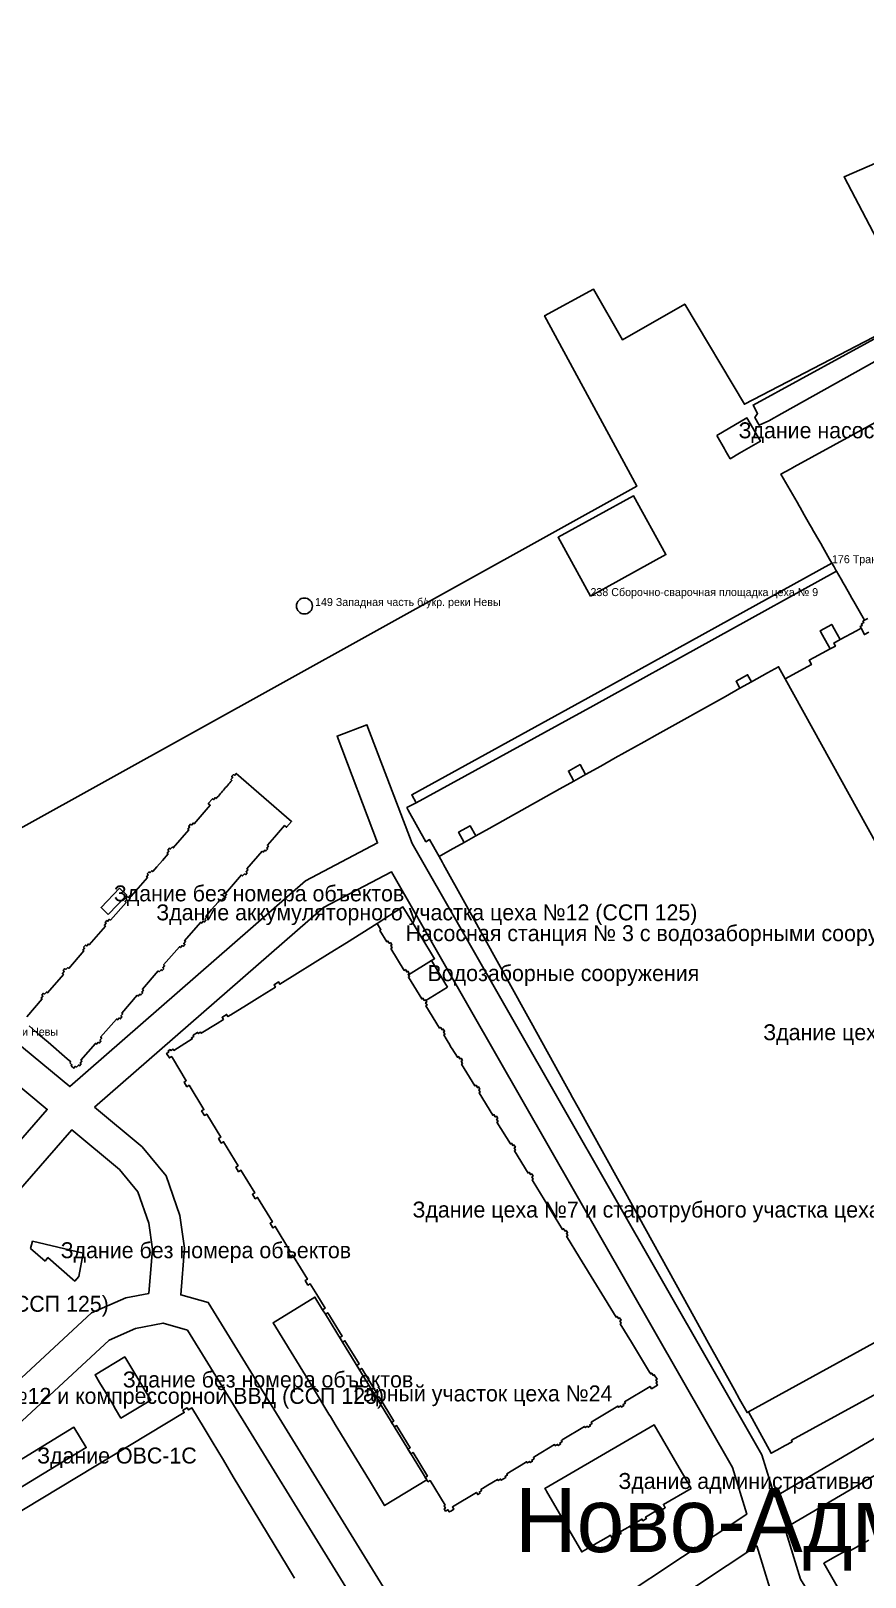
# Model space of a CAD drawing. Extents: x -1571 to 863, y -881 to 2148.
# Drawn here: x -115.9 to 40.6, y 1347.2 to 1637.6 of the extents above; entities that cross this region are included whole.
import ezdxf

# ---------------------------------------------------------------- set-up
doc = ezdxf.new("R2010")
doc.units = 0
for name, color, linetype in [('BUILDINGS_SHIPYARD', 6, 'CONTINUOUS'), ('LABELS', 7, 'CONTINUOUS'), ('LAND_EDGE', 8, 'CONTINUOUS'), ('ROADS_INTERNAL', 250, 'CONTINUOUS'), ('WATER', 5, 'CONTINUOUS'), ('ZONE_SHIPYARD', 1, 'CONTINUOUS')]:
    doc.layers.add(name, color=color, linetype=linetype)

msp = doc.modelspace()

# ---------------------------------------------------------------- linework, layer by layer
at = {"layer": 'BUILDINGS_SHIPYARD'}
for points in [[(51.93, 1569.22), (27.35, 1555.74), (27.04, 1555.57), (26.57, 1555.31), (24.86, 1554.37), (27.88, 1549.08), (28.28, 1548.39), (28.46, 1548.07), (28.84, 1547.41), (29.22, 1546.75), (30.23, 1544.99), (30.61, 1544.33), (30.98, 1543.67), (31.94, 1541.99), (32.32, 1541.33), (32.7, 1540.67), (33.99, 1538.42), (34.43, 1537.64), (34.82, 1536.97), (35.19, 1536.31), (35.29, 1536.14), (36.15, 1534.64), (36.53, 1533.98), (36.91, 1533.31), (37.8, 1531.76), (38.18, 1531.1), (38.55, 1530.44), (40.57, 1526.92), (41.16, 1527.24)], [(41.36, 1524.67), (40.53, 1524.22), (39.89, 1525.41), (39.01, 1524.94), (35.97, 1523.29), (34.78, 1522.64), (35.09, 1522.07), (34.09, 1521.53), (31.08, 1519.9), (30.15, 1519.4), (30.58, 1518.59), (25.67, 1515.93), (56.48, 1460.12)], [(40.69, 1526.98), (40.57, 1526.92), (40.25, 1526.75), (40.4, 1526.48), (39.96, 1526.24), (40.11, 1525.96), (39.71, 1525.74), (39.89, 1525.41), (40.53, 1524.22), (41.36, 1524.67)], [(56.48, 1460.12), (25.67, 1515.93), (24.42, 1518.2), (22.33, 1517.03), (19.34, 1515.36), (17.16, 1514.14), (14.43, 1512.61), (1.64, 1505.47), (-0.8, 1504.1), (-6.24, 1501.06), (-8.98, 1499.53), (-11.81, 1497.95), (-13.99, 1496.73), (-16.64, 1495.25), (-29.92, 1487.83), (-32.42, 1486.43), (-34.6, 1485.21), (-37.26, 1483.73), (-39.33, 1482.57), (-38.69, 1481.42), (-38.48, 1481.03), (-34.51, 1473.87), (-33.57, 1472.18), (-22.99, 1453.06), (-22.05, 1451.37), (-15.73, 1439.95), (-14.77, 1438.23), (-14.25, 1437.28), (-13.23, 1435.45), (-5.82, 1422.06), (-4.64, 1419.93), (7.81, 1397.45), (10.97, 1391.74), (16.15, 1382.38), (17.1, 1380.67), (18.51, 1378.14), (18.74, 1378.26), (56.26, 1398.86)], [(-116.24, 1450.73), (-114.42, 1449.15), (-112.72, 1447.68), (-109.15, 1444.58), (-108.45, 1443.97), (-108.61, 1443.78), (-108.23, 1443.45), (-108.4, 1443.27), (-108.29, 1443.17), (-107.87, 1442.81), (-107.54, 1443.18), (-107.35, 1443.02), (-107.02, 1443.4), (-106.84, 1443.23), (-106.51, 1443.61), (-106.7, 1443.77), (-106.37, 1444.15), (-106.56, 1444.32), (-103.82, 1447.47), (-103.63, 1447.31), (-103.3, 1447.69), (-103.11, 1447.52), (-102.79, 1447.9), (-102.98, 1448.06), (-102.65, 1448.44), (-102.84, 1448.6), (-99.87, 1452.02), (-99.68, 1451.86), (-99.35, 1452.24), (-99.16, 1452.07), (-98.84, 1452.45), (-99.03, 1452.62), (-98.7, 1452.99), (-98.89, 1453.16), (-95.98, 1456.51), (-95.79, 1456.35), (-95.46, 1456.72), (-95.27, 1456.56), (-94.95, 1456.94), (-95.13, 1457.1), (-94.81, 1457.48), (-94.99, 1457.64), (-92.02, 1461.07), (-91.84, 1460.9), (-91.51, 1461.28), (-91.32, 1461.12), (-90.99, 1461.49), (-91.18, 1461.66), (-90.85, 1462.03), (-91.04, 1462.2), (-88.07, 1465.62), (-87.88, 1465.45), (-87.56, 1465.83), (-87.37, 1465.67), (-87.04, 1466.04), (-87.23, 1466.21), (-86.9, 1466.59), (-87.09, 1466.75), (-84.11, 1470.19), (-83.92, 1470.03), (-83.59, 1470.4), (-83.4, 1470.24), (-83.07, 1470.62), (-83.26, 1470.78), (-82.93, 1471.16), (-83.12, 1471.32), (-82.02, 1472.59), (-80.8, 1474.01), (-80.38, 1474.48), (-80.19, 1474.32), (-79.87, 1474.69), (-79.68, 1474.53), (-79.35, 1474.91), (-79.54, 1475.07), (-79.21, 1475.45), (-79.4, 1475.61), (-76.39, 1479.09), (-76.2, 1478.92), (-75.87, 1479.3), (-75.68, 1479.14), (-75.35, 1479.51), (-75.54, 1479.68), (-75.21, 1480.06), (-75.4, 1480.22), (-72.52, 1483.55), (-72.33, 1483.38), (-72, 1483.76), (-71.81, 1483.6), (-71.48, 1483.97), (-71.67, 1484.14), (-71.35, 1484.51), (-71.53, 1484.68), (-71.11, 1485.17), (-70.19, 1486.22), (-68.32, 1488.38), (-67.94, 1488.05), (-67.01, 1489.13), (-77.4, 1498.15), (-77.73, 1497.78), (-77.92, 1497.94), (-78.25, 1497.56), (-78.06, 1497.4), (-78.39, 1497.02), (-78.2, 1496.86), (-78.39, 1496.63), (-78.59, 1496.4), (-78.79, 1496.18), (-78.98, 1495.95), (-79.18, 1495.72), (-79.38, 1495.5), (-79.57, 1495.27), (-79.77, 1495.04), (-79.97, 1494.82), (-80.16, 1494.59), (-80.36, 1494.37), (-80.56, 1494.14), (-80.75, 1493.91), (-80.95, 1493.69), (-81.16, 1493.45), (-81.34, 1493.61), (-81.67, 1493.23), (-81.86, 1493.4), (-82.64, 1492.51), (-82.26, 1492.18), (-85.29, 1488.68), (-85.48, 1488.84), (-85.81, 1488.47), (-86, 1488.63), (-86.32, 1488.25), (-86.14, 1488.09), (-86.46, 1487.71), (-86.27, 1487.55), (-89.2, 1484.18), (-89.38, 1484.35), (-89.71, 1483.97), (-89.9, 1484.13), (-90.23, 1483.76), (-90.04, 1483.59), (-90.37, 1483.21), (-90.18, 1483.05), (-91.26, 1481.81), (-92.28, 1480.62), (-93.06, 1479.73), (-93.25, 1479.89), (-93.58, 1479.52), (-93.76, 1479.68), (-94.09, 1479.3), (-93.9, 1479.14), (-94.23, 1478.76), (-94.04, 1478.6), (-97.09, 1475.08), (-97.28, 1475.24), (-97.61, 1474.87), (-97.8, 1475.03), (-98.13, 1474.65), (-97.94, 1474.49), (-98.27, 1474.11), (-98.08, 1473.95), (-100.97, 1470.62), (-101.16, 1470.78), (-101.48, 1470.4), (-101.67, 1470.57), (-102, 1470.19), (-101.81, 1470.03), (-102.14, 1469.65), (-101.95, 1469.48), (-105.01, 1465.96), (-105.2, 1466.12), (-105.52, 1465.75), (-105.71, 1465.91), (-106.04, 1465.53), (-105.85, 1465.37), (-106.18, 1464.99), (-105.99, 1464.83), (-108.84, 1461.55), (-109.02, 1461.71), (-109.35, 1461.34), (-109.54, 1461.5), (-109.87, 1461.12), (-109.68, 1460.96), (-110.01, 1460.58), (-109.82, 1460.42), (-112.84, 1456.93), (-113.03, 1457.1), (-113.36, 1456.72), (-113.55, 1456.88), (-113.88, 1456.5), (-113.69, 1456.34), (-114.01, 1455.96), (-113.83, 1455.8), (-116.72, 1452.47)], [(-66.46, 1347.04), (-67.76, 1349.21), (-77.94, 1366.09), (-79.81, 1369.19), (-81.93, 1372.71), (-83.43, 1375.2), (-85.72, 1379), (-86.35, 1378.62), (-86.61, 1379.04), (-87.4, 1378.57), (-87.14, 1378.14), (-157.18, 1335.91)], [(41.37, 1354.15), (37.01, 1351.7), (36.81, 1352.05), (36.59, 1351.92), (36.37, 1351.8), (35.66, 1351.4), (34.53, 1350.77), (32.88, 1349.84), (37.63, 1341.63)]]:
    msp.add_lwpolyline(points, dxfattribs=at)
for points in [[(12.8, 1561.64), (14.27, 1559.11), (14.48, 1558.75), (14.91, 1557.99), (15.33, 1557.27), (17.09, 1558.28), (21.01, 1560.55), (18.48, 1564.92)], [(-101.44, 1471.68), (-97.95, 1475.3), (-99.284, 1476.586), (-102.774, 1472.966)], [(-45.06, 1460.36), (-40.75, 1463), (-40.16, 1463.36), (-42.75, 1467.6), (-43.64, 1469.06), (-44.52, 1470.5), (-46.11, 1473.1), (-50.92, 1469.97), (-50.22, 1468.81), (-50.43, 1468.69), (-49.13, 1466.54), (-48.91, 1466.67), (-48.65, 1466.25), (-48.44, 1466.38), (-48.18, 1465.95), (-48.39, 1465.82), (-48.13, 1465.39), (-48.35, 1465.26), (-45.85, 1461.18), (-45.64, 1461.31), (-45.38, 1460.88), (-45.17, 1461.01), (-44.9, 1460.59), (-45.12, 1460.46)], [(-41.42, 1365.1), (-40.99, 1365.36), (-38.18, 1360.75), (-38.39, 1360.62), (-38.13, 1360.19), (-38.34, 1360.06), (-38.08, 1359.64), (-37.67, 1359.89), (-37.41, 1359.46), (-37.01, 1359.7), (-36.56, 1359.98), (-36.82, 1360.41), (-32.32, 1363.15), (-32.06, 1362.72), (-31.63, 1362.98), (-31.77, 1363.2), (-31.34, 1363.46), (-31.47, 1363.67), (-31.14, 1363.87), (-30.14, 1364.48), (-28.33, 1365.58), (-28.2, 1365.37), (-27.77, 1365.63), (-27.64, 1365.42), (-26.79, 1365.94), (-26.92, 1366.15), (-26.49, 1366.41), (-26.62, 1366.62), (-25.45, 1367.34), (-23.93, 1368.26), (-22.89, 1368.9), (-22.76, 1368.69), (-22.43, 1368.88), (-22.33, 1368.95), (-22.2, 1368.73), (-21.78, 1368.99), (-21.91, 1369.21), (-21.48, 1369.47), (-21.61, 1369.68), (-21.32, 1369.86), (-17.63, 1372.11), (-17.5, 1371.89), (-17.32, 1372), (-17.07, 1372.15), (-16.94, 1371.94), (-16.51, 1372.2), (-16.64, 1372.41), (-16.22, 1372.67), (-16.35, 1372.89), (-16.18, 1372.99), (-12.02, 1375.53), (-11.89, 1375.31), (-11.46, 1375.57), (-11.33, 1375.36), (-10.9, 1375.62), (-11.03, 1375.83), (-10.61, 1376.09), (-10.74, 1376.31), (-5.76, 1379.34), (-5.63, 1379.13), (-5.21, 1379.39), (-5.08, 1379.17), (-4.65, 1379.43), (-4.78, 1379.65), (-4.35, 1379.91), (-4.48, 1380.12), (0.3, 1383.04), (0.56, 1382.61), (1.69, 1383.3), (1.43, 1383.72), (1.64, 1383.85), (1.4, 1384.25), (1.62, 1384.38), (1.09, 1385.23), (0.88, 1385.1), (0.62, 1385.53), (0.41, 1385.4), (0.21, 1385.72), (-3.22, 1391.34), (-5.32, 1394.79), (-5.11, 1394.92), (-5.37, 1395.34), (-5.16, 1395.48), (-5.42, 1395.9), (-5.63, 1395.77), (-5.89, 1396.2), (-6.1, 1396.07), (-12.94, 1407.27), (-15.37, 1411.24), (-15.15, 1411.37), (-15.41, 1411.79), (-15.2, 1411.92), (-15.46, 1412.35), (-15.67, 1412.22), (-15.94, 1412.65), (-16.15, 1412.53), (-21.63, 1421.5), (-21.84, 1421.84), (-21.63, 1421.97), (-21.89, 1422.4), (-21.67, 1422.53), (-21.93, 1422.96), (-22.15, 1422.83), (-22.41, 1423.25), (-22.62, 1423.12), (-25.16, 1427.29), (-24.95, 1427.42), (-25.21, 1427.84), (-25, 1427.97), (-25.26, 1428.4), (-25.47, 1428.27), (-25.73, 1428.7), (-25.94, 1428.57), (-28.45, 1432.68), (-28.24, 1432.8), (-28.51, 1433.23), (-28.29, 1433.36), (-28.55, 1433.79), (-28.76, 1433.66), (-29.02, 1434.08), (-29.23, 1433.96), (-31.81, 1438.18), (-31.6, 1438.31), (-31.86, 1438.73), (-31.64, 1438.87), (-31.9, 1439.29), (-32.12, 1439.16), (-32.38, 1439.59), (-32.59, 1439.46), (-35.1, 1443.57), (-34.89, 1443.7), (-35.15, 1444.13), (-34.94, 1444.26), (-35.2, 1444.68), (-35.41, 1444.55), (-35.67, 1444.98), (-35.88, 1444.85), (-36.84, 1446.42), (-37.03, 1446.72), (-37.51, 1447.52), (-37.64, 1447.72), (-37.99, 1448.3), (-38.45, 1449.05), (-38.23, 1449.18), (-38.49, 1449.61), (-38.28, 1449.74), (-38.54, 1450.16), (-38.75, 1450.03), (-39.01, 1450.46), (-39.23, 1450.33), (-41.8, 1454.54), (-41.58, 1454.67), (-41.84, 1455.09), (-41.63, 1455.22), (-41.82, 1455.54), (-41.89, 1455.65), (-42.1, 1455.52), (-42.36, 1455.95), (-42.58, 1455.82), (-45.07, 1459.9), (-44.86, 1460.03), (-45.06, 1460.36), (-45.12, 1460.46), (-44.9, 1460.59), (-45.17, 1461.01), (-45.38, 1460.88), (-45.64, 1461.31), (-45.85, 1461.18), (-48.35, 1465.26), (-48.13, 1465.39), (-48.39, 1465.82), (-48.18, 1465.95), (-48.44, 1466.38), (-48.65, 1466.25), (-48.91, 1466.67), (-49.13, 1466.54), (-50.43, 1468.69), (-50.22, 1468.81), (-50.92, 1469.97), (-56.71, 1466.36), (-59.74, 1464.47), (-69.18, 1458.57), (-69.45, 1459), (-70.29, 1458.47), (-70.03, 1458.04), (-71.66, 1457.02), (-73.49, 1455.88), (-75.45, 1454.66), (-78.4, 1452.82), (-78.94, 1452.48), (-79.21, 1452.9), (-79.49, 1452.72), (-80.05, 1452.37), (-79.79, 1451.95), (-80.98, 1451.21), (-83.96, 1449.35), (-84.09, 1449.56), (-84.51, 1449.3), (-84.65, 1449.51), (-85.49, 1448.98), (-85.36, 1448.77), (-85.79, 1448.5), (-85.65, 1448.29), (-89.08, 1446.15), (-89.21, 1446.36), (-89.64, 1446.1), (-89.77, 1446.31), (-90.19, 1446.04), (-90.06, 1445.83), (-90.47, 1445.57), (-89.94, 1444.73), (-89.53, 1444.98), (-89.37, 1444.73), (-86.76, 1440.44), (-87.18, 1440.18), (-86.66, 1439.33), (-86.24, 1439.59), (-83.46, 1435.03), (-83.89, 1434.77), (-83.37, 1433.92), (-82.94, 1434.18), (-80.3, 1429.84), (-80.72, 1429.58), (-80.2, 1428.73), (-79.78, 1428.99), (-77.03, 1424.49), (-77.46, 1424.23), (-76.94, 1423.37), (-76.51, 1423.64), (-73.92, 1419.38), (-74.35, 1419.12), (-73.83, 1418.27), (-73.4, 1418.53), (-70.6, 1413.94), (-71.03, 1413.68), (-70.51, 1412.82), (-70.08, 1413.08), (-67.3, 1408.52), (-67.73, 1408.26), (-67.21, 1407.41), (-66.78, 1407.67), (-66.63, 1407.43), (-64.04, 1403.18), (-64.47, 1402.92), (-63.95, 1402.07), (-63.52, 1402.33), (-62.9, 1401.3), (-62.28, 1400.28), (-60.72, 1397.72), (-61.17, 1397.45), (-60.64, 1396.59), (-60.2, 1396.87), (-57.51, 1392.47), (-57.94, 1392.21), (-57.44, 1391.34), (-56.99, 1391.62), (-54.34, 1387.26), (-54.77, 1387), (-54.25, 1386.15), (-53.82, 1386.41), (-51.1, 1381.95), (-51.53, 1381.69), (-51.01, 1380.84), (-50.58, 1381.1), (-47.81, 1376.54), (-48.23, 1376.28), (-47.71, 1375.43), (-47.28, 1375.69), (-44.73, 1371.51), (-45.16, 1371.25), (-44.64, 1370.39), (-44.21, 1370.65), (-41.51, 1366.21), (-41.94, 1365.96), (-41.64, 1365.47), (-41.43, 1365.12)], [(-37.72, 1458.04), (-38.21, 1458.85), (-40.75, 1463), (-45.06, 1460.36), (-44.86, 1460.03), (-45.07, 1459.9), (-42.58, 1455.82), (-42.36, 1455.95), (-42.1, 1455.52), (-41.89, 1455.65), (-41.82, 1455.54)], [(83.65, 1404.45), (83.8, 1404.54), (85.26, 1405.38), (86.39, 1406.03), (82.73, 1412.34), (82.37, 1412.96), (82.16, 1413.33), (56.26, 1398.86), (18.74, 1378.26), (23, 1370.49), (24.07, 1371.08), (25.68, 1371.96), (26.96, 1372.66), (26.82, 1372.92), (56.23, 1389.06), (82.24, 1403.96), (82.65, 1403.88), (83.44, 1404.33)], [(-113.28, 1406.59), (-112.73, 1407.23), (-108.13, 1403.2), (-107.69, 1402.82), (-106.92, 1403.69), (-106.12, 1408.09), (-115.62, 1410.29), (-115.99, 1408.96)], [(-41.64, 1365.47), (-57.44, 1391.34), (-60.64, 1396.59), (-61.17, 1397.45), (-62.61, 1399.81), (-70.47, 1395.01), (-62.73, 1382.32), (-60.58, 1378.79), (-59.98, 1377.8), (-59.72, 1377.38), (-58.62, 1375.57), (-58.3, 1375.05), (-52.4, 1365.36), (-49.53, 1360.66), (-41.64, 1365.47)], [(-101.96, 1381.99), (-100.58, 1379.69), (-100.04, 1378.79), (-99.03, 1377.1), (-93.45, 1380.45), (-98.32, 1388.58), (-103.9, 1385.24), (-103.03, 1383.78)], [(-121.651, 1361.739), (-105.534, 1371.564), (-107.863, 1375.385), (-123.98, 1365.56)], [(-3.91, 1356.57), (-3.5, 1356.81), (-3.32, 1356.5), (-2.79, 1356.81), (-2.97, 1357.12), (-1.24, 1358.12), (-1.06, 1357.82), (-0.39, 1358.21), (-0.56, 1358.51), (1.32, 1359.61), (1.5, 1359.31), (3.14, 1360.26), (2.79, 1360.87), (8, 1363.89), (6.55, 1366.4), (6.2, 1367), (1.08, 1375.81), (-19.44, 1363.88), (-19.27, 1363.59), (-19.14, 1363.37), (-12.52, 1351.97), (-9.06, 1353.98), (-8.81, 1354.13), (-7.64, 1354.8), (-7.15, 1355.09), (-6.8, 1354.49), (-5.15, 1355.44), (-5.33, 1355.74), (-5.04, 1355.91)]]:
    msp.add_lwpolyline(points, close=True, dxfattribs=at)
at = {"layer": 'LAND_EDGE'}
msp.add_lwpolyline([(199.6, 1340), (275.8, 1353.4), (293.3, 1362.5), (295.6, 1365.5), (296.5, 1368.9), (295.5, 1373), (292.6, 1379.9), (228.8, 1508.5), (172.1, 1620.1), (168.4, 1620.5), (167.1, 1623.6), (121.1, 1637.6), (93.8, 1631.3), (55.3, 1618.3), (36.7, 1610.2), (50.3, 1584.3), (18, 1567.5), (6.8, 1586.3), (-4.9, 1579.6), (-10.3, 1589.1), (-19.5, 1584.1), (-2.2, 1552.1), (-118.5, 1487.5)], dxfattribs=at)
at = {"layer": 'OBJECT_POINTS'}
msp.add_circle((-64.6, 1529.6), 1.5, dxfattribs=at)
at = {"layer": 'PLATFORMS'}
for points in [[(47.08, 1578.05), (44.61, 1576.7), (25.04, 1565.74), (22.6, 1564.4), (20.79, 1563.56), (19.98, 1564.99), (20.47, 1565.76), (19.62, 1567.33), (45.74, 1581.57), (46.37, 1580.47), (48.79, 1580.39), (49.4, 1579.38)], [(-10.9, 1531.46), (-16.99, 1542.5), (-2.83, 1550.31), (3.26, 1539.27)], [(40.57, 1526.92), (40.25, 1526.75), (40.4, 1526.48), (39.96, 1526.24), (40.11, 1525.96), (39.71, 1525.74), (39.89, 1525.41), (39.01, 1524.94), (35.97, 1523.29), (34.84, 1525.31), (34.38, 1526.14), (32.2, 1524.92), (32.66, 1524.1), (34.09, 1521.53), (31.08, 1519.9), (30.15, 1519.4), (30.58, 1518.59), (25.67, 1515.93), (24.42, 1518.2), (22.33, 1517.03), (19.34, 1515.36), (18.6, 1516.68), (16.42, 1515.46), (17.16, 1514.14), (14.43, 1512.61), (1.64, 1505.47), (-0.8, 1504.1), (-6.24, 1501.06), (-8.98, 1499.53), (-11.81, 1497.95), (-12.85, 1499.82), (-15.03, 1498.61), (-13.99, 1496.73), (-16.64, 1495.25), (-29.92, 1487.83), (-32.42, 1486.43), (-33.49, 1488.34), (-35.67, 1487.12), (-34.6, 1485.21), (-37.26, 1483.73), (-39.33, 1482.57), (-41.09, 1485.72), (-41.79, 1485.33), (-45.1, 1491.29), (-45.1, 1491.29), (-45.35, 1491.75), (-43.63, 1492.66), (-10.42, 1510.86), (35.29, 1536.14), (36.15, 1534.64), (36.53, 1533.98), (36.91, 1533.31), (37.8, 1531.76), (38.18, 1531.1), (38.55, 1530.44)], [(34.43, 1537.64), (34.82, 1536.97), (35.19, 1536.31), (35.29, 1536.14), (-10.42, 1510.86), (-43.63, 1492.66), (-44.44, 1494.14), (-11.3, 1512.38)]]:
    msp.add_lwpolyline(points, close=True, dxfattribs=at)
at = {"layer": 'ROADS_INTERNAL'}
for points in [[(91.045, 1401.799), (23.737, 1362.298), (21.266, 1370.206), (-44.379, 1484.985), (-52.85, 1507.3), (-58.46, 1505.17), (-50.848, 1485.119), (-64.408, 1477.991), (-108.65, 1439.34), (-120.954, 1449.547)], [(-124.785, 1444.93), (-112.88, 1435.052), (-182.798, 1354.712)], [(-2.111, 1338.187), (20.326, 1353.087), (23.049, 1344.345)]]:
    msp.add_lwpolyline(points, dxfattribs=at)
for points in [[(-103.979, 1435.454), (-60.992, 1473.009), (-48.267, 1479.697), (15.734, 1367.794), (18.465, 1359.054), (-5.689, 1343.013), (-33.952, 1319.705), (-82.66, 1398.771), (-87.807, 1400.218), (-87.082, 1408.994), (-87.972, 1415.109), (-90.542, 1422.596), (-95.07, 1428.03)], [(25.573, 1356.418), (96.618, 1398.112), (142.318, 1424.912), (181.52, 1447.913), (207.663, 1463.292), (227.268, 1424.434), (179.35, 1395.568), (136.764, 1369.817), (96.511, 1341.749), (48.247, 1315.01), (28.551, 1346.855)], [(-178.057, 1351.021), (-108.265, 1431.215), (-99.33, 1423.77), (-95.858, 1419.604), (-93.828, 1413.691), (-93.118, 1408.806), (-93.803, 1400.513), (-98.099, 1399.682), (-104.569, 1396.844), (-164.97, 1340.834)], [(-160.565, 1336.735), (-101.231, 1391.756), (-96.301, 1393.918), (-91.128, 1394.92), (-86.54, 1393.629), (-38.723, 1316.011), (-86.345, 1281.94), (-112.874, 1262.978), (-158.815, 1334.84)]]:
    msp.add_lwpolyline(points, close=True, dxfattribs=at)
at = {"layer": 'WATER'}
msp.add_lwpolyline([(-118.5, 1487.5), (-2.2, 1552.1), (-19.5, 1584.1), (-10.3, 1589.1), (-4.9, 1579.6), (6.8, 1586.3), (18, 1567.5), (50.3, 1584.3), (36.7, 1610.2), (55.3, 1618.3), (93.8, 1631.3), (121.1, 1637.6), (167.1, 1623.6), (168.4, 1620.5), (172.1, 1620.1), (228.8, 1508.5), (292.6, 1379.9), (295.5, 1373), (296.5, 1368.9), (295.6, 1365.5), (293.3, 1362.5), (275.8, 1353.4), (199.6, 1340)], dxfattribs=at)
at = {"layer": 'ZONE_SHIPYARD'}
msp.add_lwpolyline([(55.3, 1618.3), (36.7, 1610.2), (50.3, 1584.3), (18, 1567.5), (6.8, 1586.3), (-4.9, 1579.6), (-10.3, 1589.1), (-19.5, 1584.1), (-2.2, 1552.1), (-118.5, 1487.5)], dxfattribs=at)

# ---------------------------------------------------------------- texts
at = {"layer": 'LABELS'}
for s, height, p in [('Здание насосной станции (резервная, техн. воды)', 3, (16.906, 1561.094)), ('176 Трансбордерная яма цеха № 9 (ССП 125)', 1.5, (34.43, 1537.64)), ('149 Западная часть б/укр. реки Невы', 1.5, (-62.6, 1529.6)), ('238 Сборочно-сварочная площадка цеха № 9', 1.5, (-10.9, 1531.46)), ('Здание без номера объектов', 3, (-100.362, 1474.133)), ('Здание аккумуляторного участка цеха №12 (ССП 125)', 3, (-92.395, 1470.567)), ('Насосная станция № 3 с водозаборными сооружениями', 3, (-45.617, 1466.66)), ('Водозаборные сооружения', 3, (-41.48, 1459.157)), ('237 Берегоукрепление реки Невы', 1.5, (-142.49, 1448.91)), ('Здание цеха №9 ЦОС (ССП 125)', 3, (21.535, 1448.056)), ('Здание цеха №7 и старотрубного участка цеха №12', 3, (-44.305, 1414.753)), ('Здание без номера объектов', 3, (-110.341, 1407.12)), ('Здание ” ТЕМП -2” (ССП 125)', 3, (-156.195, 1397.055)), ('Здание без номера объектов', 3, (-98.676, 1382.842)), ('Здание цеха №12 и компрессорной ВВД (ССП 125)', 3, (-145.534, 1379.765)), ('Тарный участок цеха №24', 3, (-56.056, 1380.227)), ('Здание ОВС-1С', 3, (-114.757, 1368.562)), ('Ново-Адмиралтейский остров', 12, (-25.071, 1351.937)), ('Здание административное №13 (фотография) (ССП 125)', 3, (-5.653, 1363.782))]:
    msp.add_text(s, height=height, dxfattribs=at).set_placement(p)

doc.saveas('drawing.dxf')
